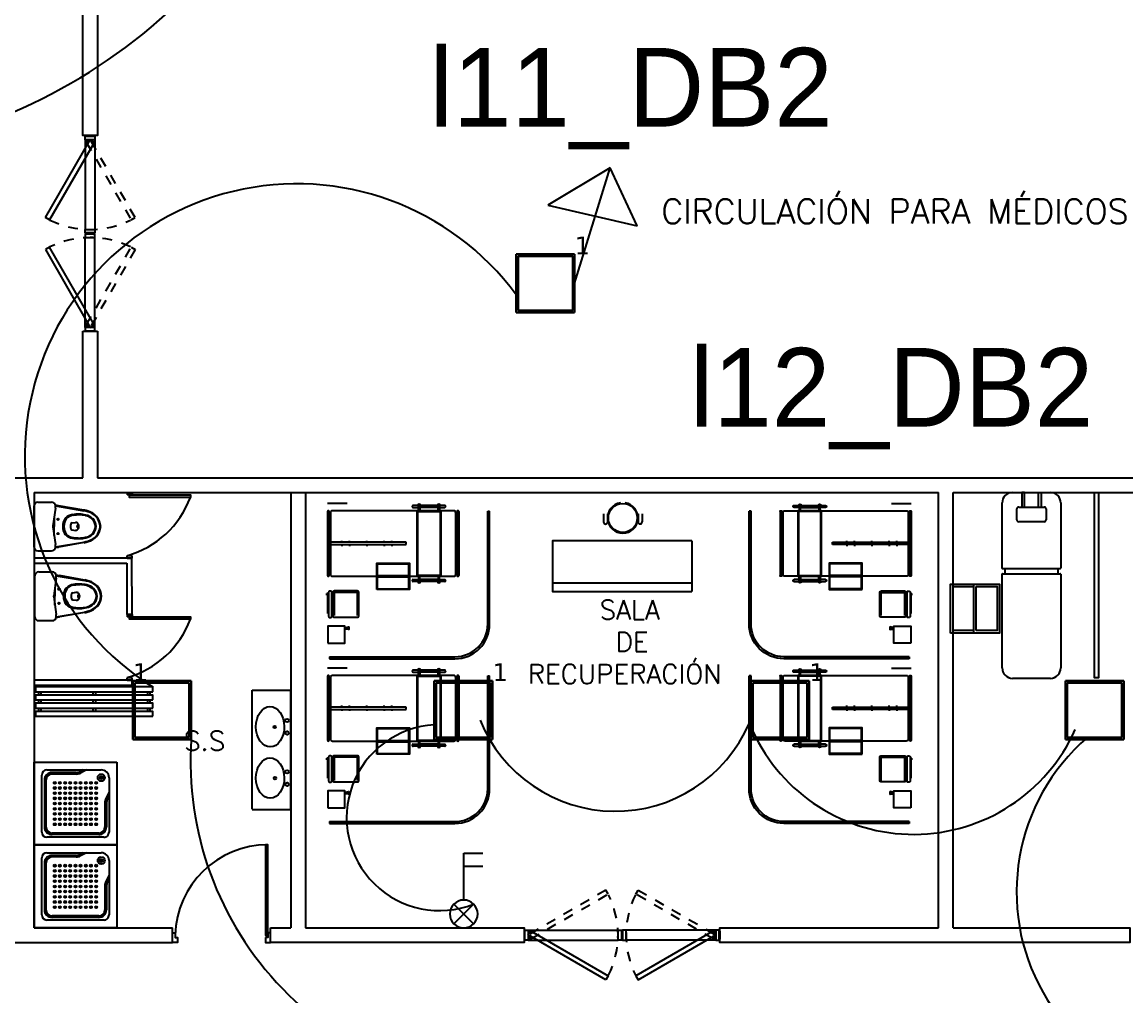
# Model space of a CAD drawing. Header units: metres. Extents: x -39 to 21688, y -24 to 9022.
# Drawn here: x 61.84 to 73.13, y 6.2 to 16.16 of the extents above; entities that cross this region are included whole.
import ezdxf

# ---------------------------------------------------------------- set-up
doc = ezdxf.new("R2010")
doc.units = ezdxf.units.M
doc.header["$MEASUREMENT"] = 0
doc.linetypes.add('HIDDEN2', pattern=[4.7625, 3.175, -1.5875])
doc.linetypes.add('HIDDEN4', pattern=[0.09375, 0.0625, -0.03125])
for name, color, linetype in [('AN-TEXTO', 3, 'Continuous'), ('AR-MOBILIRIO', 1, 'Continuous'), ('AR-MUROS', 6, 'Continuous'), ('AR-PUERTAS', 2, 'Continuous'), ('AR-VENTANAS', 2, 'Continuous'), ('E-quip', 2, 'Continuous'), ('PISOS', 1, 'Continuous'), ('S.H.', 2, 'Continuous')]:
    doc.layers.add(name, color=color, linetype=linetype)
doc.layers.add('DLX_TERR_LUM', color=7, linetype='Continuous', true_color=0xffd400)
doc.layers.add('DLX_TERR_LUMKEY_IDX', color=7, linetype='Continuous', true_color=0x969696)
doc.styles.add('REGULAR-2.5', font='romans.shx', dxfattribs={"height": 2.5})
doc.styles.add('TableTextStyle', font='')
doc.styles.get('TableTextStyle').set_extended_font_data('VERDANA.TTF')

# ---------------------------------------------------------------- blocks, each defined once
blk = doc.blocks.new('AR-PUERTA DE BAÑOS')
at = {"layer": 'AR-PUERTAS', "linetype": 'Continuous'}
for p, q in [((1106.12, 652.977), (1106.17, 652.977)), ((1106.12, 652.977), (1106.12, 652.952)), ((1106.17, 652.977), (1106.17, 652.952)), ((1106.17, 652.952), (1106.12, 652.952)), ((1106.17, 652.33), (1106.12, 652.33)), ((1106.12, 652.305), (1106.12, 652.33)), ((1106.12, 652.305), (1106.17, 652.305)), ((1106.17, 652.305), (1106.17, 652.33))]:
    blk.add_line(p, q, dxfattribs=at)
blk.add_lwpolyline([(1106.145, 652.952), (1106.768, 652.952), (1106.768, 652.927), (1106.145, 652.927)], close=True, dxfattribs=at)
blk.add_arc((1105.848, 653.275), 0.983, 286.0894, 339.29, dxfattribs=at)
blk = doc.blocks.new('1p-toppiece')
at = {"layer": 'AR-MOBILIRIO'}
for p, q in [((-0.047, 0.26), (-0.192, 0.26)), ((-0.532, 0.174), (-0.265, 0.22)), ((-0.232, 0.219), (-0.531, 0.169)), ((-0.232, 0.22), (-0.232, 0.195)), ((-0.205, 0.008), (-0.232, 0.195)), ((-0.007, 0.22), (-0.007, -0.214)), ((-0.485, 0.003), (-0.485, 0.003)), ((-0.485, 0.003), (-0.485, 0.003)), ((-0.485, 0.003), (-0.485, 0.003)), ((-0.485, 0.003), (-0.485, 0.003)), ((-0.485, 0.003), (-0.485, 0.003)), ((-0.485, 0.003), (-0.485, 0.003)), ((-0.485, 0.003), (-0.485, 0.003)), ((-0.485, 0.003), (-0.485, 0.003)), ((-0.406, 0.039), (-0.443, 0.044)), ((-0.218, 0.098), (-0.218, 0.003)), ((-0.218, -0.093), (-0.218, 0.003)), ((-0.406, -0.034), (-0.443, -0.039)), ((-0.232, -0.189), (-0.205, -0.003)), ((-0.532, -0.169), (-0.265, -0.215)), ((-0.232, -0.214), (-0.531, -0.163)), ((-0.232, -0.189), (-0.232, -0.214)), ((-0.047, -0.254), (-0.192, -0.254))]:
    blk.add_line(p, q, dxfattribs=at)
blk.add_lwpolyline([(-0.467, -0.009, 0.139005), (-0.464, -0.009, 0.107089), (-0.461, -0.006, 0.080212), (-0.46, -0.002, 0.06796), (-0.459, 0.003, 0.06796), (-0.46, 0.007, 0.080212), (-0.461, 0.011, 0.107089), (-0.464, 0.014, 0.139005), (-0.467, 0.015, 0.139005), (-0.47, 0.014, 0.107089), (-0.473, 0.011, 0.080212), (-0.474, 0.007, 0.06796), (-0.475, 0.003, 0.06796), (-0.474, -0.002, 0.080212), (-0.473, -0.006, 0.107089), (-0.47, -0.009, 0.139005)], format="xyb", close=True, dxfattribs=at)
for centre in [(-0.26, 0.078), (-0.26, -0.072)]:
    blk.add_circle(centre, 0.008, dxfattribs=at)
for centre, radius, start, end in [((-0.192, 0.22), 0.04, 90, 180), ((-0.047, 0.22), 0.04, 0, 90), ((-0.518, -0.034), 0.206, 106.927, 136.493), ((-0.518, -0.034), 0.2, 106.5054, 136.1127), ((-0.519, -0.031), 0.157, 102.7254, 132.8308), ((-0.482, -0.117), 0.296, 99.7929, 108.8085), ((-0.482, -0.12), 0.292, 99.5848, 108.4322), ((-0.482, -0.148), 0.279, 90.6669, 104.9929), ((-0.482, -0.156), 0.281, 90.6819, 104.1933), ((-0.474, -0.297), 0.428, 81.7587, 91.4179), ((-0.488, -0.362), 0.487, 81.705, 89.6761), ((-0.434, -0.002), 0.123, 44.007, 82.2929), ((-0.431, -0.004), 0.132, 44.3018, 82.295), ((-0.24, 0.073), 0.15, 87.0389, 99.7929), ((-0.545, -0.004), 0.165, 137.5273, 177.8064), ((-0.545, 0.009), 0.165, 182.1936, 222.4727), ((-0.545, -0.004), 0.159, 137.1746, 177.7477), ((-0.545, 0.009), 0.159, 182.2523, 222.8254), ((-0.541, -0.003), 0.122, 134.1142, 177.24), ((-0.541, 0.008), 0.122, 182.76, 225.8858), ((-0.541, -0.003), 0.115, 133.4423, 177.1285), ((-0.541, 0.008), 0.115, 182.8715, 226.5577), ((-0.52, -0.03), 0.15, 101.8667, 132.1155), ((-0.434, 0.003), 0.0456, 126.1832, 180), ((-0.434, 0.003), 0.0456, 180, 233.8168), ((-0.447, 0.019), 0.025, 82.2348, 126.1832), ((-0.408, 0.024), 0.015, 13.7696, 82.2348), ((-0.495, 0.003), 0.105, 0, 13.7696), ((-0.495, 0.003), 0.105, 346.2304, 0), ((-0.46, 0.006), 0.138, 358.6352, 34.0042), ((-0.46, -0.001), 0.138, 325.9958, 1.3648), ((-0.441, 0.008), 0.132, 357.4666, 37.446), ((-0.441, -0.003), 0.132, 322.554, 2.5334), ((-0.244, 0.003), 0.04, 351.6776, 8.3142), ((-0.518, 0.039), 0.206, 223.507, 253.073), ((-0.518, 0.039), 0.2, 223.8873, 253.4946), ((-0.519, 0.036), 0.157, 227.1692, 257.2746), ((-0.52, 0.036), 0.15, 227.8845, 258.1333), ((-0.482, 0.161), 0.281, 255.8067, 269.3181), ((-0.488, 0.368), 0.487, 270.3239, 278.295), ((-0.447, -0.014), 0.025, 233.8168, 277.7652), ((-0.434, 0.007), 0.123, 277.7071, 315.993), ((-0.431, 0.009), 0.132, 277.705, 315.6982), ((-0.408, -0.019), 0.015, 277.7652, 346.2304), ((-0.482, 0.122), 0.296, 251.1915, 260.2071), ((-0.482, 0.125), 0.292, 251.5678, 260.4152), ((-0.482, 0.153), 0.279, 255.0071, 269.3331), ((-0.474, 0.302), 0.428, 268.5821, 278.2413), ((-0.24, -0.067), 0.15, 260.2071, 272.966), ((-0.192, -0.214), 0.04, 180, 270), ((-0.047, -0.214), 0.04, 270, 360)]:
    blk.add_arc(centre, radius, start, end, dxfattribs=at)
blk = doc.blocks.new('A$C05366594')
at = {"layer": 'AR-MOBILIRIO', "linetype": 'Continuous'}
for p, q in [((0, 0), (0, 0.72)), ((0, 0.72), (0.72, 0.72)), ((0.72, 0.72), (0.72, 0)), ((0.0675, 0.1125), (0.0675, 0.6075)), ((0.1125, 0.6525), (0.585, 0.6525)), ((0.3666, 0.63), (0.1575, 0.63)), ((0.4275, 0.6525), (0.3968, 0.6371)), ((0.6525, 0.585), (0.6525, 0.1125)), ((0.09, 0.5625), (0.09, 0.1575)), ((0.6525, 0.4275), (0.6371, 0.3968)), ((0.63, 0.3666), (0.63, 0.1575)), ((0.72, 0), (0, 0)), ((0.6075, 0.0675), (0.1125, 0.0675)), ((0.5625, 0.09), (0.1575, 0.09))]:
    blk.add_line(p, q, dxfattribs=at)
at = {"layer": 'AR-MOBILIRIO', "color": 250}
for p, q in [((0.3666, 0.6165), (0.1575, 0.6165)), ((0.4577, 0.6525), (0.4028, 0.6251)), ((0.1035, 0.5625), (0.1035, 0.1575)), ((0.6525, 0.4577), (0.6251, 0.4028)), ((0.6165, 0.3666), (0.6165, 0.1575)), ((0.5625, 0.1035), (0.1575, 0.1035))]:
    blk.add_line(p, q, dxfattribs=at)
at = {"layer": 'AR-MOBILIRIO', "linetype": 'Continuous'}
for centre, major_axis, start_param, end_param in [((0.1125, 0.6075), (0.0318, 0.0318), 0.785398, 2.356194), ((0.1575, 0.5625), (0.0477, 0.0477), 0.785398, 2.356194), ((0.3666, 0.6975), (0.0477, 0.0477), 3.926991, 4.390638), ((0.585, 0.585), (0.0477, 0.0477), 5.497787, 7.068583), ((0.6975, 0.3666), (-0.0477, 0.0477), 0.321751, 0.785398), ((0.1125, 0.1125), (-0.0318, 0.0318), 0.785398, 2.356194), ((0.1575, 0.1575), (-0.0477, 0.0477), 0.785398, 2.356194), ((0.1575, 0.1575), (-0.0477, 0.0477), 0.785398, 2.356194), ((0.5625, 0.1575), (0.0477, 0.0477), 3.926991, 5.497787), ((0.6075, 0.1125), (-0.0318, 0.0318), 2.356194, 3.926991)]:
    blk.add_ellipse(centre, major_axis=major_axis, ratio=1, start_param=start_param, end_param=end_param, dxfattribs=at)
at = {"layer": 'AR-MOBILIRIO', "color": 250}
for centre, major_axis, start_param, end_param in [((0.1575, 0.5625), (-0.0382, 0.0382), -0.785398, 0.785398), ((0.3666, 0.6975), (0.0573, 0.0573), 3.926991, 4.390638), ((0.585, 0.585), (0.0223, 0.0223), 0.785398, 7.068583), ((0.585, 0.585), (-0.00955, 0.00955), -0.785398, 5.497787), ((0.5764, 0.585), (0.00286, 0.00286), 0.785398, 7.068583), ((0.5807, 0.5924), (0.00286, 0.00286), 0.785398, 7.068583), ((0.5807, 0.5776), (0.00286, 0.00286), 0.785398, 7.068583), ((0.5893, 0.5924), (0.00286, 0.00286), 0.785398, 7.068583), ((0.5893, 0.5776), (0.00286, 0.00286), 0.785398, 7.068583), ((0.5936, 0.585), (0.00286, 0.00286), 0.785398, 7.068583), ((0.18, 0.54), (-0.00636, 0.00636), -0.785398, 5.497787), ((0.18, 0.495), (-0.00636, 0.00636), -0.785398, 5.497787), ((0.225, 0.54), (0.00636, 0.00636), 0.785398, 7.068583), ((0.225, 0.495), (0.00636, 0.00636), 0.785398, 7.068583), ((0.27, 0.54), (0.00636, 0.00636), 0.785398, 7.068583), ((0.27, 0.495), (0.00636, 0.00636), 0.785398, 7.068583), ((0.315, 0.54), (-0.00636, 0.00636), -0.785398, 5.497787), ((0.315, 0.495), (-0.00636, 0.00636), -0.785398, 5.497787), ((0.36, 0.54), (-0.00636, 0.00636), -0.785398, 5.497787), ((0.36, 0.495), (-0.00636, 0.00636), -0.785398, 5.497787), ((0.405, 0.54), (-0.00636, 0.00636), -0.785398, 5.497787), ((0.405, 0.495), (-0.00636, 0.00636), -0.785398, 5.497787), ((0.45, 0.54), (0.00636, 0.00636), 0.785398, 7.068583), ((0.45, 0.495), (0.00636, 0.00636), 0.785398, 7.068583), ((0.495, 0.54), (0.00636, 0.00636), 0.785398, 7.068583), ((0.495, 0.495), (0.00636, 0.00636), 0.785398, 7.068583), ((0.54, 0.54), (-0.00636, 0.00636), -0.785398, 5.497787), ((0.54, 0.495), (-0.00636, 0.00636), -0.785398, 5.497787), ((0.18, 0.45), (-0.00636, 0.00636), -0.785398, 5.497787), ((0.18, 0.405), (-0.00636, 0.00636), -0.785398, 5.497787), ((0.225, 0.45), (0.00636, 0.00636), 0.785398, 7.068583), ((0.225, 0.405), (0.00636, 0.00636), 0.785398, 7.068583), ((0.27, 0.45), (0.00636, 0.00636), 0.785398, 7.068583), ((0.27, 0.405), (0.00636, 0.00636), 0.785398, 7.068583), ((0.315, 0.45), (-0.00636, 0.00636), -0.785398, 5.497787), ((0.315, 0.405), (-0.00636, 0.00636), -0.785398, 5.497787), ((0.36, 0.45), (-0.00636, 0.00636), -0.785398, 5.497787), ((0.36, 0.405), (-0.00636, 0.00636), -0.785398, 5.497787), ((0.405, 0.45), (-0.00636, 0.00636), -0.785398, 5.497787), ((0.405, 0.405), (-0.00636, 0.00636), -0.785398, 5.497787), ((0.45, 0.45), (0.00636, 0.00636), 0.785398, 7.068583), ((0.45, 0.405), (0.00636, 0.00636), 0.785398, 7.068583), ((0.495, 0.45), (0.00636, 0.00636), 0.785398, 7.068583), ((0.495, 0.405), (0.00636, 0.00636), 0.785398, 7.068583), ((0.54, 0.45), (-0.00636, 0.00636), -0.785398, 5.497787), ((0.54, 0.405), (-0.00636, 0.00636), -0.785398, 5.497787), ((0.6975, 0.3666), (-0.0573, 0.0573), 0.321751, 0.785398), ((0.18, 0.36), (-0.00636, 0.00636), -0.785398, 5.497787), ((0.18, 0.315), (-0.00636, 0.00636), -0.785398, 5.497787), ((0.225, 0.36), (0.00636, 0.00636), 0.785398, 7.068583), ((0.225, 0.315), (0.00636, 0.00636), 0.785398, 7.068583), ((0.27, 0.36), (0.00636, 0.00636), 0.785398, 7.068583), ((0.27, 0.315), (0.00636, 0.00636), 0.785398, 7.068583), ((0.315, 0.36), (-0.00636, 0.00636), -0.785398, 5.497787), ((0.315, 0.315), (-0.00636, 0.00636), -0.785398, 5.497787), ((0.36, 0.36), (-0.00636, 0.00636), -0.785398, 5.497787), ((0.36, 0.315), (-0.00636, 0.00636), -0.785398, 5.497787), ((0.405, 0.36), (-0.00636, 0.00636), -0.785398, 5.497787), ((0.405, 0.315), (-0.00636, 0.00636), -0.785398, 5.497787), ((0.45, 0.36), (0.00636, 0.00636), 0.785398, 7.068583), ((0.45, 0.315), (0.00636, 0.00636), 0.785398, 7.068583), ((0.495, 0.36), (0.00636, 0.00636), 0.785398, 7.068583), ((0.495, 0.315), (0.00636, 0.00636), 0.785398, 7.068583), ((0.54, 0.36), (-0.00636, 0.00636), -0.785398, 5.497787), ((0.54, 0.315), (-0.00636, 0.00636), -0.785398, 5.497787), ((0.18, 0.27), (-0.00636, 0.00636), -0.785398, 5.497787), ((0.18, 0.225), (-0.00636, 0.00636), -0.785398, 5.497787), ((0.225, 0.27), (0.00636, 0.00636), 0.785398, 7.068583), ((0.225, 0.225), (0.00636, 0.00636), 0.785398, 7.068583), ((0.27, 0.27), (0.00636, 0.00636), 0.785398, 7.068583), ((0.27, 0.225), (0.00636, 0.00636), 0.785398, 7.068583), ((0.315, 0.27), (-0.00636, 0.00636), -0.785398, 5.497787), ((0.315, 0.225), (-0.00636, 0.00636), -0.785398, 5.497787), ((0.36, 0.27), (-0.00636, 0.00636), -0.785398, 5.497787), ((0.36, 0.225), (-0.00636, 0.00636), -0.785398, 5.497787), ((0.405, 0.27), (-0.00636, 0.00636), -0.785398, 5.497787), ((0.405, 0.225), (-0.00636, 0.00636), -0.785398, 5.497787), ((0.45, 0.27), (0.00636, 0.00636), 0.785398, 7.068583), ((0.45, 0.225), (0.00636, 0.00636), 0.785398, 7.068583), ((0.495, 0.27), (0.00636, 0.00636), 0.785398, 7.068583), ((0.495, 0.225), (0.00636, 0.00636), 0.785398, 7.068583), ((0.54, 0.27), (-0.00636, 0.00636), -0.785398, 5.497787), ((0.54, 0.225), (-0.00636, 0.00636), -0.785398, 5.497787), ((0.1575, 0.1575), (-0.0382, 0.0382), 0.785398, 2.356194), ((0.1575, 0.1575), (0.0382, 0.0382), 2.356194, 3.926991), ((0.18, 0.18), (-0.00636, 0.00636), -0.785398, 5.497787), ((0.225, 0.18), (0.00636, 0.00636), 0.785398, 7.068583), ((0.27, 0.18), (0.00636, 0.00636), 0.785398, 7.068583), ((0.315, 0.18), (-0.00636, 0.00636), -0.785398, 5.497787), ((0.36, 0.18), (-0.00636, 0.00636), -0.785398, 5.497787), ((0.405, 0.18), (-0.00636, 0.00636), -0.785398, 5.497787), ((0.45, 0.18), (0.00636, 0.00636), 0.785398, 7.068583), ((0.495, 0.18), (0.00636, 0.00636), 0.785398, 7.068583), ((0.54, 0.18), (-0.00636, 0.00636), -0.785398, 5.497787), ((0.5625, 0.1575), (0.0382, 0.0382), 3.926991, 5.497787)]:
    blk.add_ellipse(centre, major_axis=major_axis, ratio=1, start_param=start_param, end_param=end_param, dxfattribs=at)
blk = doc.blocks.new('A$C65AA40DD')
at = {"layer": 'AR-MOBILIRIO'}
for p, q in [((0.03, 0.25), (0.03, 0.217)), ((0.055, 0.25), (0.055, 0.217)), ((0.587, 0.25), (0.587, 0.217)), ((0.612, 0.25), (0.612, 0.217)), ((1.145, 0.25), (1.145, 0.217)), ((1.17, 0.25), (1.17, 0.217)), ((0.03, 0.167), (0.03, 0.133)), ((0.055, 0.167), (0.055, 0.133)), ((0.587, 0.167), (0.587, 0.133)), ((0.612, 0.167), (0.612, 0.133)), ((1.145, 0.167), (1.145, 0.133)), ((1.17, 0.167), (1.17, 0.133)), ((0.03, 0.083), (0.03, 0.05)), ((0.055, 0.083), (0.055, 0.05)), ((0.587, 0.083), (0.587, 0.05)), ((0.612, 0.083), (0.612, 0.05)), ((1.145, 0.083), (1.145, 0.05)), ((1.17, 0.083), (1.17, 0.05))]:
    blk.add_line(p, q, dxfattribs=at)
for points in [[(0, 0.25), (0, 0.3), (1.2, 0.3), (1.2, 0.25)], [(0, 0.167), (0, 0.217), (1.2, 0.217), (1.2, 0.167)], [(0, 0.083), (0, 0.133), (1.2, 0.133), (1.2, 0.083)], [(0, 0), (0, 0.05), (1.2, 0.05), (1.2, 0)]]:
    blk.add_lwpolyline(points, close=True, dxfattribs=at)
blk = doc.blocks.new('LAVATORIO2 POZAS')
at = {"layer": 'AR-MOBILIRIO'}
for p, q in [((346.512, 176.233), (346.512, 176.967)), ((346.512, 176.967), (347.012, 176.967)), ((347.012, 175.428), (347.012, 176.967)), ((346.512, 175.433), (346.512, 176.233)), ((346.512, 175.428), (347.012, 175.428))]:
    blk.add_line(p, q, dxfattribs=at)
for centre, radius in [((346.964, 176.575), 0.0226), ((346.805, 176.492), 0.0161), ((346.964, 176.415), 0.0226), ((346.808, 175.832), 0.0161), ((346.964, 175.913), 0.0226), ((346.964, 175.753), 0.0226)]:
    blk.add_circle(centre, radius, dxfattribs=at)
for centre in [(346.746, 176.495), (346.746, 175.833)]:
    blk.add_ellipse(centre, major_axis=(-0.002, 0.261), ratio=0.699963, dxfattribs=at)
blk = doc.blocks.new('AR-CAMILLA 2')
at = {"layer": 'AR-MOBILIRIO'}
for p, q in [((-0.11, 0.319, 0), (-0.41, 0.319, 0)), ((-0.41, 0.195, 0), (-0.41, -0.78, 0)), ((-0.385, -0.78, 0), (-0.385, 0.195, 0)), ((-0.365, 0.177, 0), (-0.365, -0.763, 0)), ((1.515, 0.207, 0), (-0.335, 0.207, 0)), ((1.377, 0.287, 0), (0.897, 0.287, 0)), ((0.897, 0.257, 0), (0.977, 0.257, 0)), ((0.957, -0.793, 0), (0.957, 0.207, 0)), ((0.957, 0.207, 0), (1.317, 0.207, 0)), ((0.967, -0.783, 0), (0.967, 0.197, 0)), ((0.967, 0.197, 0), (1.307, 0.197, 0)), ((0.977, 0.207, 0), (0.977, 0.27, 0)), ((0.997, 0.27, 0), (0.997, 0.207, 0)), ((1.277, 0.257, 0), (0.997, 0.257, 0)), ((1.277, 0.207, 0), (1.277, 0.27, 0)), ((1.297, 0.27, 0), (1.297, 0.207, 0)), ((1.297, 0.257, 0), (1.377, 0.257, 0)), ((1.307, 0.197, 0), (1.307, -0.783, 0)), ((1.317, 0.207, 0), (1.317, -0.793, 0)), ((1.545, -0.763, 0), (1.545, 0.177, 0)), ((1.565, -0.78, 0), (1.565, 0.195, 0)), ((1.59, 0.195, 0), (1.59, -0.78, 0)), ((2.032, -1.52, 0), (2.032, 0.2, 0)), ((2.032, 0.2, 0), (2.062, 0.2, 0)), ((2.062, -1.52, 0), (2.062, 0.2, 0)), ((-0.385, 0.157, 0), (-0.365, 0.157, 0)), ((1.565, 0.157, 0), (1.545, 0.157, 0)), ((0.79, -0.275, 0), (-0.41, -0.275, 0)), ((-0.41, -0.275, 0), (-0.41, -0.31, 0)), ((-0.41, -0.31, 0), (0.79, -0.31, 0)), ((-0.19, -0.275, 0), (-0.19, -0.252, 0)), ((-0.19, -0.31, 0), (-0.19, -0.333, 0)), ((-0.073, -0.275, 0), (-0.073, -0.252, 0)), ((-0.073, -0.31, 0), (-0.073, -0.333, 0)), ((0.19, -0.275, 0), (0.19, -0.252, 0)), ((0.19, -0.31, 0), (0.19, -0.333, 0)), ((0.453, -0.275, 0), (0.453, -0.252, 0)), ((0.453, -0.31, 0), (0.453, -0.333, 0)), ((0.57, -0.275, 0), (0.57, -0.252, 0)), ((0.57, -0.31, 0), (0.57, -0.333, 0)), ((0.79, -0.31, 0), (0.79, -0.275, 0)), ((0.35, -0.603, 0), (0.83, -0.603, 0)), ((0.35, -0.783, 0), (0.35, -0.603, 0)), ((0.83, -0.783, 0), (0.83, -0.603, 0)), ((-0.385, -0.743, 0), (-0.365, -0.743, 0)), ((-0.335, -0.793, 0), (1.515, -0.793, 0)), ((0.34, -0.793, 0), (0.84, -0.793, 0)), ((0.35, -0.783, 0), (0.83, -0.783, 0)), ((0.35, -0.803, 0), (0.83, -0.803, 0)), ((0.35, -0.983, 0), (0.35, -0.803, 0)), ((0.83, -0.983, 0), (0.83, -0.803, 0)), ((1.317, -0.793, 0), (0.957, -0.793, 0)), ((1.307, -0.783, 0), (0.967, -0.783, 0)), ((0.977, -0.793, 0), (0.977, -0.856, 0)), ((0.997, -0.856, 0), (0.997, -0.793, 0)), ((1.277, -0.793, 0), (1.277, -0.856, 0)), ((1.297, -0.856, 0), (1.297, -0.793, 0)), ((1.565, -0.743, 0), (1.545, -0.743, 0)), ((0.35, -0.983, 0), (0.83, -0.983, 0)), ((0.897, -0.843, 0), (0.977, -0.843, 0)), ((1.377, -0.873, 0), (0.897, -0.873, 0)), ((1.277, -0.843, 0), (0.997, -0.843, 0)), ((1.297, -0.843, 0), (1.377, -0.843, 0)), ((-0.419, -1.081, 0), (-0.419, -1.054, 0)), ((-0.394, -1.054, 0), (-0.419, -1.054, 0)), ((-0.419, -1.081, 0), (-0.394, -1.081, 0)), ((-0.407, -1.358, 0), (-0.407, -1.081, 0)), ((-0.331, -1.054, 0), (-0.346, -1.054, 0)), ((-0.346, -1.081, 0), (-0.331, -1.081, 0)), ((-0.309, -1.042, 0), (-0.309, -1.392, 0)), ((0.044, -1.04, 0), (-0.306, -1.04, 0)), ((-0.134, -1.582, 0), (-0.144, -1.582, 0)), ((-0.144, -1.812, 0), (-0.144, -1.584, 0)), ((-0.134, -1.587, 0), (-0.144, -1.587, 0)), ((-0.119, -1.6, 0), (-0.119, -1.569, 0)), ((-0.114, -1.601, 0), (-0.114, -1.568, 0)), ((-0.109, -1.602, 0), (-0.109, -1.567, 0)), ((-0.104, -1.603, 0), (-0.104, -1.566, 0)), ((-0.099, -1.604, 0), (-0.099, -1.565, 0)), ((-0.094, -1.605, 0), (-0.094, -1.565, 0)), ((-0.089, -1.605, 0), (-0.089, -1.564, 0)), ((-0.378, -2.02, 0), (1.532, -2.02, 0)), ((-0.378, -2.02, 0), (-0.378, -2.05, 0)), ((-0.378, -2.05, 0), (1.532, -2.05, 0))]:
    blk.add_line(p, q, dxfattribs=at)
at = {"layer": 'AR-MOBILIRIO', "elevation": 0}
for points in [[(0.34, -0.993), (0.34, -0.593), (0.84, -0.593), (0.84, -0.993)], [(-0.404, -1.812), (-0.144, -1.812), (-0.144, -1.552), (-0.404, -1.552)]]:
    blk.add_lwpolyline(points, close=True, dxfattribs=at)
for points in [[(-0.394, -1.035), (-0.394, -1.406, 0.414214), (-0.379, -1.421), (-0.361, -1.421, 0.414214), (-0.346, -1.406), (-0.346, -1.035, 0.414214), (-0.361, -1.02), (-0.379, -1.02, 0.414214)], [(-0.331, -1.042), (-0.331, -1.392, 0.414214), (-0.306, -1.417), (0.044, -1.417, 0.414214), (0.069, -1.392), (0.069, -1.042, 0.414214), (0.044, -1.017), (-0.306, -1.017, 0.414214)], [(-0.131, -1.572), (-0.091, -1.564, -0.487928), (-0.085, -1.569), (-0.085, -1.6, -0.487928), (-0.091, -1.605), (-0.131, -1.598, -0.344151), (-0.134, -1.593), (-0.134, -1.576, -0.344151)]]:
    blk.add_lwpolyline(points, format="xyb", close=True, dxfattribs=at)
blk.add_lwpolyline([(0.047, -1.392), (0.047, -1.042)], dxfattribs=at)
at = {"layer": 'AR-MOBILIRIO'}
for centre, radius, start, end in [((-0.397, 0.195, 0), 0.0125, 360, 180), ((-0.335, 0.177, 0), 0.03, 90, 180), ((0.897, 0.272, 0), 0.015, 90, 270), ((0.987, 0.287, 0), 0.02, 360, 180), ((0.987, 0.27, 0), 0.01, 360, 180), ((1.287, 0.287, 0), 0.02, 360, 180), ((1.287, 0.27, 0), 0.01, 360, 180), ((1.377, 0.272, 0), 0.015, 270, 90), ((1.515, 0.177, 0), 0.03, 360, 90), ((1.578, 0.195, 0), 0.0125, 360, 180), ((-0.397, -0.78, 0), 0.0125, 180, 360), ((-0.335, -0.763, 0), 0.03, 180, 270), ((1.515, -0.763, 0), 0.03, 270, 360), ((1.578, -0.78, 0), 0.0125, 180, 360), ((0.897, -0.858, 0), 0.015, 90, 270), ((0.987, -0.873, 0), 0.02, 180, 360), ((0.987, -0.856, 0), 0.01, 180, 360), ((1.287, -0.873, 0), 0.02, 180, 360), ((1.287, -0.856, 0), 0.01, 180, 360), ((1.377, -0.858, 0), 0.015, 270, 90), ((-0.306, -1.042, 0), 0.0029, 90, 180), ((0.044, -1.042, 0), 0.0029, 360, 90), ((1.532, -1.52, 0), 0.5, 270, 360), ((1.532, -1.52, 0), 0.53, 270, 360)]:
    blk.add_arc(centre, radius, start, end, dxfattribs=at)
blk = doc.blocks.new('AR-PUERTA 1')
at = {"layer": 'AR-PUERTAS', "linetype": 'Continuous'}
for points in [[(0.954, 0.033), (0.954, 0.958), (0.929, 0.958), (0.929, 0.033)], [(0.004, 0.058), (0.004, 0.008), (0.029, 0.008), (0.029, -0.042), (-0.021, -0.042), (-0.021, 0.058)], [(0.929, 0.008), (0.929, -0.042), (0.979, -0.042), (0.979, 0.058), (0.954, 0.058), (0.954, 0.008)]]:
    blk.add_lwpolyline(points, close=True, dxfattribs=at)
blk.add_arc((0.954, 0.008), 0.949, 89.9989, 178.4932, dxfattribs=at)
blk = doc.blocks.new('AR-PUERTA DE DOBLE BATEO')
at = {"layer": 'AR-PUERTAS', "linetype": 'HIDDEN2'}
for p, q in [((-0.05, 0.953), (-0.05, 0.035)), ((0.05, 0.953), (0.05, 0.035)), ((-0.05, -0.965), (-0.05, -0.047)), ((0.05, -0.965), (0.05, -0.047))]:
    blk.add_line(p, q, dxfattribs=at)
at = {"layer": 'AR-PUERTAS', "color": 1, "linetype": 'HIDDEN4'}
for points in [[(-0.461, 0.158), (-0.002, 0.953), (0.039, 0.929), (-0.42, 0.134)], [(-0.461, -0.17), (-0.002, -0.965), (0.039, -0.941), (-0.42, -0.146)]]:
    blk.add_lwpolyline(points, close=True, dxfattribs=at)
at = {"layer": 'AR-PUERTAS'}
for points in [[(0.05, 0.988), (-0.05, 0.988), (-0.05, 0.953), (0.05, 0.953)], [(0.456, 0.158), (-0.002, 0.953), (-0.044, 0.929), (0.415, 0.134)], [(-0.04, 0.988), (-0.04, 0.994), (0.04, 0.994), (0.04, 0.988)], [(0.05, 0.035), (-0.05, 0.035), (-0.05, 0), (0.05, 0)], [(-0.04, -0.006), (-0.04, 0), (0.04, 0), (0.04, -0.006)], [(0.05, -0.047), (-0.05, -0.047), (-0.05, -0.012), (0.05, -0.012)], [(-0.04, -0.006), (-0.04, -0.012), (0.04, -0.012), (0.04, -0.006)], [(0.456, -0.17), (-0.002, -0.965), (-0.044, -0.941), (0.415, -0.146)], [(0.05, -1), (-0.05, -1), (-0.05, -0.965), (0.05, -0.965)], [(-0.04, -1), (-0.04, -1.006), (0.04, -1.006), (0.04, -1)]]:
    blk.add_lwpolyline(points, close=True, dxfattribs=at)
at = {"layer": 'AR-PUERTAS', "color": 1, "linetype": 'HIDDEN4'}
for centre, start, end in [((-0.002, 0.963), 243.6523, 296.3478), ((-0.002, -0.975), 63.6523, 116.3478)]:
    blk.add_arc(centre, 0.928, start, end, dxfattribs=at)
blk = doc.blocks.new('CAMILLA_01')
for p, q in [((-1793, 300), (-1125, 300)), ((-1120, 295), (-1120, -295)), ((-1120, 270), (-1070, 270)), ((-1070, -295), (-1070, 295)), ((-1065, 300), (-107, 300)), ((-1900, 97.5), (-1900, 193)), ((-1751.592, -130), (-1751.592, 130)), ((-1731.592, 150), (-1621.592, 150)), ((-1601.592, 130), (-1601.592, -130)), ((0, 193), (0, -193)), ((-1901.5, 97.5), (-1751.592, 97.5)), ((-1901.5, 72.5), (-1901.5, 97.5)), ((-1751.592, 72.5), (-1901.5, 72.5)), ((-1900, 72.5), (-1900, 97.5)), ((-1900, -72.5), (-1900, 72.5)), ((-1751.592, -72.5), (-1901.5, -72.5)), ((-1901.5, -72.5), (-1901.5, -97.5)), ((-1901.5, -97.5), (-1751.592, -97.5)), ((-1900, -97.5), (-1900, -72.5)), ((-1900, -193), (-1900, -97.5)), ((-1621.592, -150), (-1731.592, -150)), ((-1125, -300), (-1793, -300)), ((-1070, -270), (-1120, -270)), ((-107, -300), (-1065, -300))]:
    blk.add_line(p, q)
for centre, radius, start, end in [((-1793, 193), 107, 90, 180), ((-1125, 295), 5, 0, 90), ((-1065, 295), 5, 90, 180), ((-107, 193), 107, 0, 90), ((-1731.592, 130), 20, 90, 180), ((-1621.592, 130), 20, 0, 90), ((-1793, -193), 107, 180, 270), ((-1731.592, -130), 20, 180, 270), ((-1621.592, -130), 20, 270, 0), ((-107, -193), 107, 270, 0), ((-1125, -295), 5, 270, 0), ((-1065, -295), 5, 180, 270)]:
    blk.add_arc(centre, radius, start, end)
blk = doc.blocks.new('A$C631E24F3')
at = {"layer": 'AR-MOBILIRIO'}
for points in [[(1.127, 0.463), (1.127, 0.963), (0.627, 0.963), (0.627, 0.463), (1.127, 0.463)], [(0.864, 0.938), (0.652, 0.938), (0.652, 0.488), (0.864, 0.488)], [(0.864, 0.488), (0.864, 0.938)], [(0.889, 0.463), (0.889, 0.963)], [(0.889, 0.488), (1.102, 0.488), (1.102, 0.938), (0.889, 0.938)]]:
    blk.add_lwpolyline(points, dxfattribs=at)
at = {"layer": 'AR-MOBILIRIO', "xscale": -0.0009999999999763531, "yscale": 0.0009999999997489795, "zscale": 0.0009999999999999736, "rotation": 90}
blk.add_blockref('CAMILLA_01', (0.3, 0), dxfattribs=at)
blk = doc.blocks.new('2P+LAMP')
at = {"ltscale": 8}
for p, q in [((0, 5.99), (0, 26.17)), ((0, 26.17), (8.22, 26.17)), ((0, 20.59), (8.22, 20.59)), ((-4.23, 4.23), (4.23, -4.23)), ((4.23, 4.23), (-4.23, -4.23))]:
    blk.add_line(p, q, dxfattribs=at)
blk.add_ellipse((0, 0), major_axis=(-4.23, 4.23), ratio=1, start_param=3.926991, end_param=10.210176, dxfattribs=at)

msp = doc.modelspace()

# ---------------------------------------------------------------- linework, layer by layer
at = {"layer": 'AR-MOBILIRIO', "extrusion": (-3.97206e-07, 1.97556e-06, 1)}
for p, q in [((67.7841, 11.13047, 0), (67.78422, 11.04827, 0)), ((67.82521, 11.13053, 0), (67.82532, 11.04832, 0)), ((68.1376, 11.13098, 0), (68.13772, 11.04877, 0)), ((68.17871, 11.13104, 0), (68.17882, 11.04883, 0))]:
    msp.add_line(p, q, dxfattribs=at)
at = {"layer": 'AR-MOBILIRIO'}
for p, q in [((68.68781, 10.85701, -0.00003), (68.68781, 10.33779, -0.00003)), ((68.68781, 10.42433, -0.00003), (67.26236, 10.42433, -0.00003))]:
    msp.add_line(p, q, dxfattribs=at)
msp.add_lwpolyline([(72.8012, 11.3501), (72.8012, 9.4587), (72.8012, 9.4587), (72.84913, 9.4587), (72.84913, 11.3501)], dxfattribs=at)
at = {"layer": 'AR-MOBILIRIO', "elevation": -0.00003}
msp.add_lwpolyline([(68.68781, 10.85701), (67.26236, 10.85701), (67.26236, 10.33779), (68.68781, 10.33779)], dxfattribs=at)
at = {"layer": 'AR-MOBILIRIO', "extrusion": (-3.97206e-07, 1.97556e-06, 1)}
msp.add_circle((67.98146, 11.08965, -0.00001), 0.14798, dxfattribs=at)
for centre, radius, start, end in [((67.98146, 11.08965, -0.00001), 0.1562, 99.166093, 80.996652), ((67.80477, 11.0483, -0.00001), 0.02055, 180.081372, 0.081372), ((68.15827, 11.0488, -0.00001), 0.02055, 180.081372, 0.081372)]:
    msp.add_arc(centre, radius, start, end, dxfattribs=at)
at = {"layer": 'AR-MUROS'}
for p, q in [((62.45866, 11.5001), (62.45866, 13.00008)), ((62.45866, 13.00008), (62.60866, 13.00008)), ((62.60866, 13.00008), (62.60866, 11.5001)), ((55.36076, 11.5001), (62.45866, 11.5001)), ((62.60866, 11.5001), (83.0896, 11.5001)), ((61.96076, 10.6282), (62.91141, 10.6282))]:
    msp.add_line(p, q, dxfattribs=at)
for points in [[(66.48826, 16.50006), (62.60866, 16.50006), (62.60866, 15.00008), (62.45866, 15.00008), (62.45866, 16.50006), (62.45866, 19.30006)], [(61.96076, 11.3501), (61.96076, 6.90025)], [(61.96076, 11.3501), (67.36076, 11.3501), (71.21076, 11.3501)], [(64.58576, 11.3501), (64.58576, 6.90025)], [(64.73576, 11.3501), (64.73576, 6.90025)], [(71.21076, 6.90025), (71.21076, 11.3501)], [(71.36076, 6.90025), (71.36076, 11.3501)], [(71.36076, 11.3501), (76.51076, 11.3501), (77.15018, 11.3501), (77.15018, 6.90025), (76.51076, 6.90025), (75.16516, 6.90025), (75.16516, 6.75025), (79.27703, 6.75025), (79.27703, 6.90025), (77.30018, 6.90025), (77.30018, 11.3501), (82.9396, 11.3501)], [(62.96345, 10.10409), (62.96141, 10.6782), (61.96076, 10.6782)], [(62.96341, 10.10409), (62.91345, 10.10409), (62.91345, 10.6282)], [(61.96076, 9.3822), (62.96345, 9.3822), (62.96345, 9.4322), (61.96076, 9.4322)], [(61.96076, 6.90025), (63.37824, 6.90025)], [(63.37824, 6.75025), (63.37824, 6.90025)], [(64.37824, 6.90025), (64.58576, 6.90025)], [(64.37824, 6.75025), (64.37824, 6.90025)], [(64.73576, 6.90025), (65.58576, 6.90025), (66.97326, 6.90025), (66.97326, 6.75025), (64.37824, 6.75025)], [(71.36076, 6.90025), (73.16516, 6.90025), (73.16516, 6.75025), (72.62708, 6.75025), (69.78115, 6.75025), (68.97326, 6.75025), (68.97326, 6.90025), (69.78115, 6.90025), (71.21076, 6.90025)], [(61.73847, 6.75025), (63.37824, 6.75025)]]:
    msp.add_lwpolyline(points, dxfattribs=at)
at = {"layer": 'AR-PUERTAS'}
for centre in [(74.88973, 28.38769), (22.62406, 27.62249)]:
    msp.add_circle(centre, 40.08066, dxfattribs=at)
at = {"layer": 'AR-VENTANAS'}
for p, q in [((67.85308, 14.66797), (67.21396, 14.28789)), ((67.48866, 13.48725), (67.85308, 14.66797)), ((68.12699, 14.07504), (67.85308, 14.66797)), ((67.21396, 14.28789), (68.12699, 14.07504))]:
    msp.add_line(p, q, dxfattribs=at)
for centre, radius, start, end in [((59.46433, 20.52642), 5.76023, 258.372365, 330.348724), ((64.64905, 11.72284), 2.78234, 36.291493, 238.027781), ((66.10727, 8.02638), 0.94985, 93.285671, 291.539364), ((67.90451, 9.58337), 1.49157, 202.127212, 336.570545), ((70.95546, 9.66521), 1.8093, 204.5957, 335.947419), ((66.89866, 8.60128), 3.33771, 176.12516, 272.066647), ((74.09352, 7.26688), 2.08593, 130.761446, 288.238655)]:
    msp.add_arc(centre, radius, start, end, dxfattribs=at)
at = {"layer": 'DLX_TERR_LUM'}
for points in [[(66.89166, 13.78575, 0), (66.89166, 13.18875, 0)], [(66.89166, 13.18875, 0), (66.89166, 13.78575, 0)], [(66.89166, 13.78575, 0), (66.89166, 13.78575, 0)], [(67.48866, 13.78575, 0), (66.89166, 13.78575, 0)], [(66.89166, 13.78575, 0), (66.89166, 13.78575, 0)], [(66.89166, 13.78575, 0), (67.48866, 13.78575, 0)], [(66.89166, 13.78575, 0), (67.48866, 13.78575, 0)], [(66.89166, 13.18875, 0), (66.89166, 13.78575, 0)], [(67.48866, 13.78575, 0), (66.89166, 13.78575, 0)], [(66.89166, 13.78575, 0), (66.89166, 13.18875, 0)], [(67.48866, 13.18875, 0), (67.48866, 13.78575, 0)], [(67.48866, 13.78575, 0), (67.48866, 13.78575, 0)], [(67.48866, 13.78575, 0), (67.48866, 13.18875, 0)], [(67.48866, 13.78575, 0), (67.48866, 13.78575, 0)], [(67.48866, 13.78575, 0), (67.48866, 13.18875, 0)], [(67.48866, 13.18875, 0), (67.48866, 13.78575, 0)], [(66.91166, 13.76575, 0), (66.91166, 13.20875, 0)], [(67.46867, 13.76575, 0), (66.91166, 13.76575, 0)], [(66.91166, 13.20875, 0), (66.91166, 13.76575, 0)], [(66.91166, 13.76575, 0), (67.46867, 13.76575, 0)], [(67.46867, 13.20875, 0), (67.46867, 13.76575, 0)], [(67.46867, 13.76575, 0), (67.46867, 13.20875, 0)], [(66.91166, 13.20875, 0), (67.46867, 13.20875, 0)], [(67.46867, 13.20875, 0), (66.91166, 13.20875, 0)], [(66.89166, 13.18875, 0), (66.89166, 13.18875, 0)], [(66.89166, 13.18875, 0), (67.48866, 13.18875, 0)], [(67.48866, 13.18875, 0), (66.89166, 13.18875, 0)], [(66.89166, 13.18875, 0), (66.89166, 13.18875, 0)], [(67.48866, 13.18875, 0), (66.89166, 13.18875, 0)], [(66.89166, 13.18875, 0), (67.48866, 13.18875, 0)], [(67.48866, 13.18875, 0), (67.48866, 13.18875, 0)], [(67.48866, 13.18875, 0), (67.48866, 13.18875, 0)], [(63.56858, 9.42383, 0), (62.97158, 9.42383, 0)], [(62.97158, 9.42383, 0), (62.97158, 9.42383, 0)], [(62.97158, 9.42383, 0), (63.56858, 9.42383, 0)], [(62.97158, 9.42383, 0), (62.97158, 8.82683, 0)], [(62.97158, 8.82683, 0), (62.97158, 9.42383, 0)], [(62.97158, 9.42383, 0), (62.97158, 9.42383, 0)], [(62.97158, 8.82683, 0), (62.97158, 9.42383, 0)], [(62.97158, 9.42383, 0), (63.56858, 9.42383, 0)], [(62.97158, 9.42383, 0), (62.97158, 8.82683, 0)], [(63.56858, 9.42383, 0), (62.97158, 9.42383, 0)], [(63.54858, 9.40383, 0), (62.99158, 9.40383, 0)], [(62.99158, 9.40383, 0), (62.99158, 8.84683, 0)], [(62.99158, 9.40383, 0), (63.54858, 9.40383, 0)], [(62.99158, 8.84683, 0), (62.99158, 9.40383, 0)], [(63.54858, 8.84683, 0), (63.54858, 9.40383, 0)], [(63.54858, 9.40383, 0), (63.54858, 8.84683, 0)], [(63.56858, 9.42383, 0), (63.56858, 9.42383, 0)], [(63.56858, 8.82683, 0), (63.56858, 9.42383, 0)], [(63.56858, 9.42383, 0), (63.56858, 9.42383, 0)], [(63.56858, 9.42383, 0), (63.56858, 8.82683, 0)], [(63.56858, 9.42383, 0), (63.56858, 8.82683, 0)], [(63.56858, 8.82683, 0), (63.56858, 9.42383, 0)], [(66.64983, 9.42383, 0), (66.05283, 9.42383, 0)], [(66.05283, 9.42383, 0), (66.05283, 9.42383, 0)], [(66.05283, 9.42383, 0), (66.64983, 9.42383, 0)], [(66.05283, 9.42383, 0), (66.05283, 8.82683, 0)], [(66.05283, 8.82683, 0), (66.05283, 9.42383, 0)], [(66.05283, 9.42383, 0), (66.05283, 9.42383, 0)], [(66.05283, 8.82683, 0), (66.05283, 9.42383, 0)], [(66.05283, 9.42383, 0), (66.64983, 9.42383, 0)], [(66.64983, 9.42383, 0), (66.05283, 9.42383, 0)], [(66.05283, 9.42383, 0), (66.05283, 8.82683, 0)], [(66.62984, 9.40383, 0), (66.07283, 9.40383, 0)], [(66.07283, 9.40383, 0), (66.07283, 8.84683, 0)], [(66.07283, 8.84683, 0), (66.07283, 9.40383, 0)], [(66.07283, 9.40383, 0), (66.62984, 9.40383, 0)], [(66.62984, 8.84683, 0), (66.62984, 9.40383, 0)], [(66.62984, 9.40383, 0), (66.62984, 8.84683, 0)], [(66.64983, 8.82683, 0), (66.64983, 9.42383, 0)], [(66.64983, 9.42383, 0), (66.64983, 9.42383, 0)], [(66.64983, 9.42383, 0), (66.64983, 8.82683, 0)], [(66.64983, 9.42383, 0), (66.64983, 9.42383, 0)], [(66.64983, 9.42383, 0), (66.64983, 8.82683, 0)], [(66.64983, 8.82683, 0), (66.64983, 9.42383, 0)], [(69.88733, 9.42383, 0), (69.29033, 9.42383, 0)], [(69.29033, 9.42383, 0), (69.29033, 9.42383, 0)], [(69.29033, 9.42383, 0), (69.88733, 9.42383, 0)], [(69.29033, 9.42383, 0), (69.29033, 8.82683, 0)], [(69.29033, 8.82683, 0), (69.29033, 9.42383, 0)], [(69.29033, 9.42383, 0), (69.29033, 9.42383, 0)], [(69.29033, 8.82683, 0), (69.29033, 9.42383, 0)], [(69.29033, 9.42383, 0), (69.88733, 9.42383, 0)], [(69.88733, 9.42383, 0), (69.29033, 9.42383, 0)], [(69.29033, 9.42383, 0), (69.29033, 8.82683, 0)], [(69.86733, 9.40383, 0), (69.31033, 9.40383, 0)], [(69.31033, 9.40383, 0), (69.31033, 8.84683, 0)], [(69.31033, 8.84683, 0), (69.31033, 9.40383, 0)], [(69.31033, 9.40383, 0), (69.86733, 9.40383, 0)], [(69.86733, 8.84683, 0), (69.86733, 9.40383, 0)], [(69.86733, 9.40383, 0), (69.86733, 8.84683, 0)], [(69.88733, 8.82683, 0), (69.88733, 9.42383, 0)], [(69.88733, 9.42383, 0), (69.88733, 9.42383, 0)], [(69.88733, 9.42383, 0), (69.88733, 8.82683, 0)], [(69.88733, 9.42383, 0), (69.88733, 9.42383, 0)], [(69.88733, 9.42383, 0), (69.88733, 8.82683, 0)], [(69.88733, 8.82683, 0), (69.88733, 9.42383, 0)], [(73.10344, 9.42383, 0), (72.50644, 9.42383, 0)], [(72.50644, 9.42383, 0), (72.50644, 9.42383, 0)], [(72.50644, 9.42383, 0), (73.10344, 9.42383, 0)], [(72.50644, 9.42383, 0), (72.50644, 8.82683, 0)], [(72.50644, 8.82683, 0), (72.50644, 9.42383, 0)], [(72.50644, 9.42383, 0), (72.50644, 9.42383, 0)], [(72.50644, 8.82683, 0), (72.50644, 9.42383, 0)], [(72.50644, 9.42383, 0), (73.10344, 9.42383, 0)], [(73.10344, 9.42383, 0), (72.50644, 9.42383, 0)], [(72.50644, 9.42383, 0), (72.50644, 8.82683, 0)], [(73.08344, 9.40383, 0), (72.52644, 9.40383, 0)], [(72.52644, 9.40383, 0), (72.52644, 8.84683, 0)], [(72.52644, 8.84683, 0), (72.52644, 9.40383, 0)], [(72.52644, 9.40383, 0), (73.08344, 9.40383, 0)], [(73.08344, 8.84683, 0), (73.08344, 9.40383, 0)], [(73.08344, 9.40383, 0), (73.08344, 8.84683, 0)], [(73.10344, 8.82683, 0), (73.10344, 9.42383, 0)], [(73.10344, 9.42383, 0), (73.10344, 9.42383, 0)], [(73.10344, 9.42383, 0), (73.10344, 8.82683, 0)], [(73.10344, 9.42383, 0), (73.10344, 9.42383, 0)], [(73.10344, 9.42383, 0), (73.10344, 8.82683, 0)], [(73.10344, 8.82683, 0), (73.10344, 9.42383, 0)], [(62.97158, 8.82683, 0), (62.97158, 8.82683, 0)], [(62.97158, 8.82683, 0), (63.56858, 8.82683, 0)], [(63.56858, 8.82683, 0), (62.97158, 8.82683, 0)], [(62.97158, 8.82683, 0), (62.97158, 8.82683, 0)], [(63.56858, 8.82683, 0), (62.97158, 8.82683, 0)], [(62.97158, 8.82683, 0), (63.56858, 8.82683, 0)], [(62.99158, 8.84683, 0), (63.54858, 8.84683, 0)], [(63.54858, 8.84683, 0), (62.99158, 8.84683, 0)], [(63.56858, 8.82683, 0), (63.56858, 8.82683, 0)], [(63.56858, 8.82683, 0), (63.56858, 8.82683, 0)], [(66.05283, 8.82683, 0), (66.05283, 8.82683, 0)], [(66.05283, 8.82683, 0), (66.64983, 8.82683, 0)], [(66.64983, 8.82683, 0), (66.05283, 8.82683, 0)], [(66.05283, 8.82683, 0), (66.05283, 8.82683, 0)], [(66.64983, 8.82683, 0), (66.05283, 8.82683, 0)], [(66.05283, 8.82683, 0), (66.64983, 8.82683, 0)], [(66.07283, 8.84683, 0), (66.62984, 8.84683, 0)], [(66.62984, 8.84683, 0), (66.07283, 8.84683, 0)], [(66.64983, 8.82683, 0), (66.64983, 8.82683, 0)], [(66.64983, 8.82683, 0), (66.64983, 8.82683, 0)], [(69.29033, 8.82683, 0), (69.29033, 8.82683, 0)], [(69.29033, 8.82683, 0), (69.88733, 8.82683, 0)], [(69.88733, 8.82683, 0), (69.29033, 8.82683, 0)], [(69.29033, 8.82683, 0), (69.29033, 8.82683, 0)], [(69.88733, 8.82683, 0), (69.29033, 8.82683, 0)], [(69.29033, 8.82683, 0), (69.88733, 8.82683, 0)], [(69.31033, 8.84683, 0), (69.86733, 8.84683, 0)], [(69.86733, 8.84683, 0), (69.31033, 8.84683, 0)], [(69.88733, 8.82683, 0), (69.88733, 8.82683, 0)], [(69.88733, 8.82683, 0), (69.88733, 8.82683, 0)], [(72.50644, 8.82683, 0), (72.50644, 8.82683, 0)], [(72.50644, 8.82683, 0), (73.10344, 8.82683, 0)], [(73.10344, 8.82683, 0), (72.50644, 8.82683, 0)], [(72.50644, 8.82683, 0), (72.50644, 8.82683, 0)], [(73.10344, 8.82683, 0), (72.50644, 8.82683, 0)], [(72.50644, 8.82683, 0), (73.10344, 8.82683, 0)], [(72.52644, 8.84683, 0), (73.08344, 8.84683, 0)], [(73.08344, 8.84683, 0), (72.52644, 8.84683, 0)], [(73.10344, 8.82683, 0), (73.10344, 8.82683, 0)], [(73.10344, 8.82683, 0), (73.10344, 8.82683, 0)]]:
    msp.add_polyline3d(points, dxfattribs=at)

# ---------------------------------------------------------------- block references
at = {"xscale": 0.792259560268865, "yscale": 0.792259560268865, "zscale": 0.792259560268865}
msp.add_blockref('LAVATORIO2 POZAS', (-210.33754, -130.87414), dxfattribs=at)
at = {"layer": 'AR-MOBILIRIO', "xscale": -1, "rotation": 3.080286489876016e-05}
msp.add_blockref('A$C65AA40DD', (63.17578, 9.06257), dxfattribs=at)
at = {"layer": 'AR-MOBILIRIO', "xscale": 1.176120000000083, "yscale": 1.176120000000083, "zscale": 1.176120000000083}
for p in [(61.96076, 7.74706), (61.96076, 6.90025)]:
    msp.add_blockref('A$C05366594', p, dxfattribs=at)
at = {"layer": 'AR-MUROS'}
for name, p in [('AR-PUERTA DE BAÑOS', (-1043.20701, -641.6268)), ('AR-PUERTA DE BAÑOS', (-1043.20704, -642.87281)), ('AR-PUERTA 1', (63.39906, 6.79189))]:
    msp.add_blockref(name, p, dxfattribs=at)
at = {"layer": 'AR-MUROS', "yscale": 0.6704899996693738, "zscale": 0.6704899996693738}
for p, xscale, rotation in [((65.23721, 11.02509, 0), 0.6704899996693738, 359.9999864159076), ((70.65567, 11.02509, 0), -0.6704899996693738, 1.358409241092318e-05), ((65.23721, 9.34118, 0), 0.6704899996693738, 359.9999864159076), ((70.65567, 9.34118, 0), -0.6704899996693738, 1.358409241092318e-05)]:
    msp.add_blockref('AR-CAMILLA 2', p, dxfattribs=dict(at, xscale=xscale, rotation=rotation))
at = {"layer": 'AR-PUERTAS'}
for p, rotation in [((62.53365, 13.99096), 180.0000135837768), ((67.97934, 6.82525), 270.0000135837768)]:
    msp.add_blockref('AR-PUERTA DE DOBLE BATEO', p, dxfattribs=dict(at, rotation=rotation))
at = {"layer": 'E-quip', "xscale": 0.02374750326240379, "yscale": 0.02374750326240379, "zscale": 0.02374750326240379}
msp.add_blockref('2P+LAMP', (66.35543, 7.04229), dxfattribs=at)
at = {"layer": 'PISOS', "xscale": -1}
msp.add_blockref('A$C631E24F3', (72.46004, 9.4501), dxfattribs=at)
at = {"layer": 'S.H.', "xscale": 0.9681450398693042, "yscale": 0.9681450398693042, "zscale": 0.9681450398693042, "rotation": 180}
for p in [(61.95509, 11.00567), (61.96365, 10.29184)]:
    msp.add_blockref('1p-toppiece', p, dxfattribs=at)

# ---------------------------------------------------------------- texts
at = {"layer": 'AN-TEXTO', "attachment_point": 1, "style": 'REGULAR-2.5'}
for s, width, gutter_width, heights, insert, char_height in [('\\pi0.22058;CIRCULACIÓN PARA MÉDICOS ', 5.7863988, 1.25, [0.30966], (68.15411, 14.34866), 0.25), ('\\pi0.21216;SALA \\P\\pi0.3761;DE \\P\\pi-0.52323;RECUPERACIÓN', 1.0707216, 0.98365, [0], (67.53214, 10.24869), 0.1967294), ('\\pi0.22408;S.S', 0.8603576, 0.98365, [0.33506], (63.27026, 8.90907), 0.1967294)]:
    msp.add_mtext_dynamic_manual_height_columns(s, width=width, gutter_width=gutter_width, heights=heights, dxfattribs=dict(at, insert=insert, char_height=char_height))
at = {"layer": 'AR-PUERTAS', "char_height": 0.803842, "attachment_point": 1}
for s, insert in [('l11_DB2', (66.00507, 15.89418)), ('l12_DB2', (68.66869, 12.82758))]:
    msp.add_mtext_dynamic_manual_height_columns(s, width=0.8038417, gutter_width=4.01921, heights=[0], dxfattribs=dict(at, insert=insert))
at = {"layer": 'DLX_TERR_LUMKEY_IDX', "style": 'TableTextStyle'}
for p in [(67.48866, 13.78575), (62.97158, 9.42383), (66.64983, 9.42383), (69.88733, 9.42383)]:
    msp.add_text('1', height=0.18, dxfattribs=at).set_placement(p)

doc.saveas('drawing.dxf')
